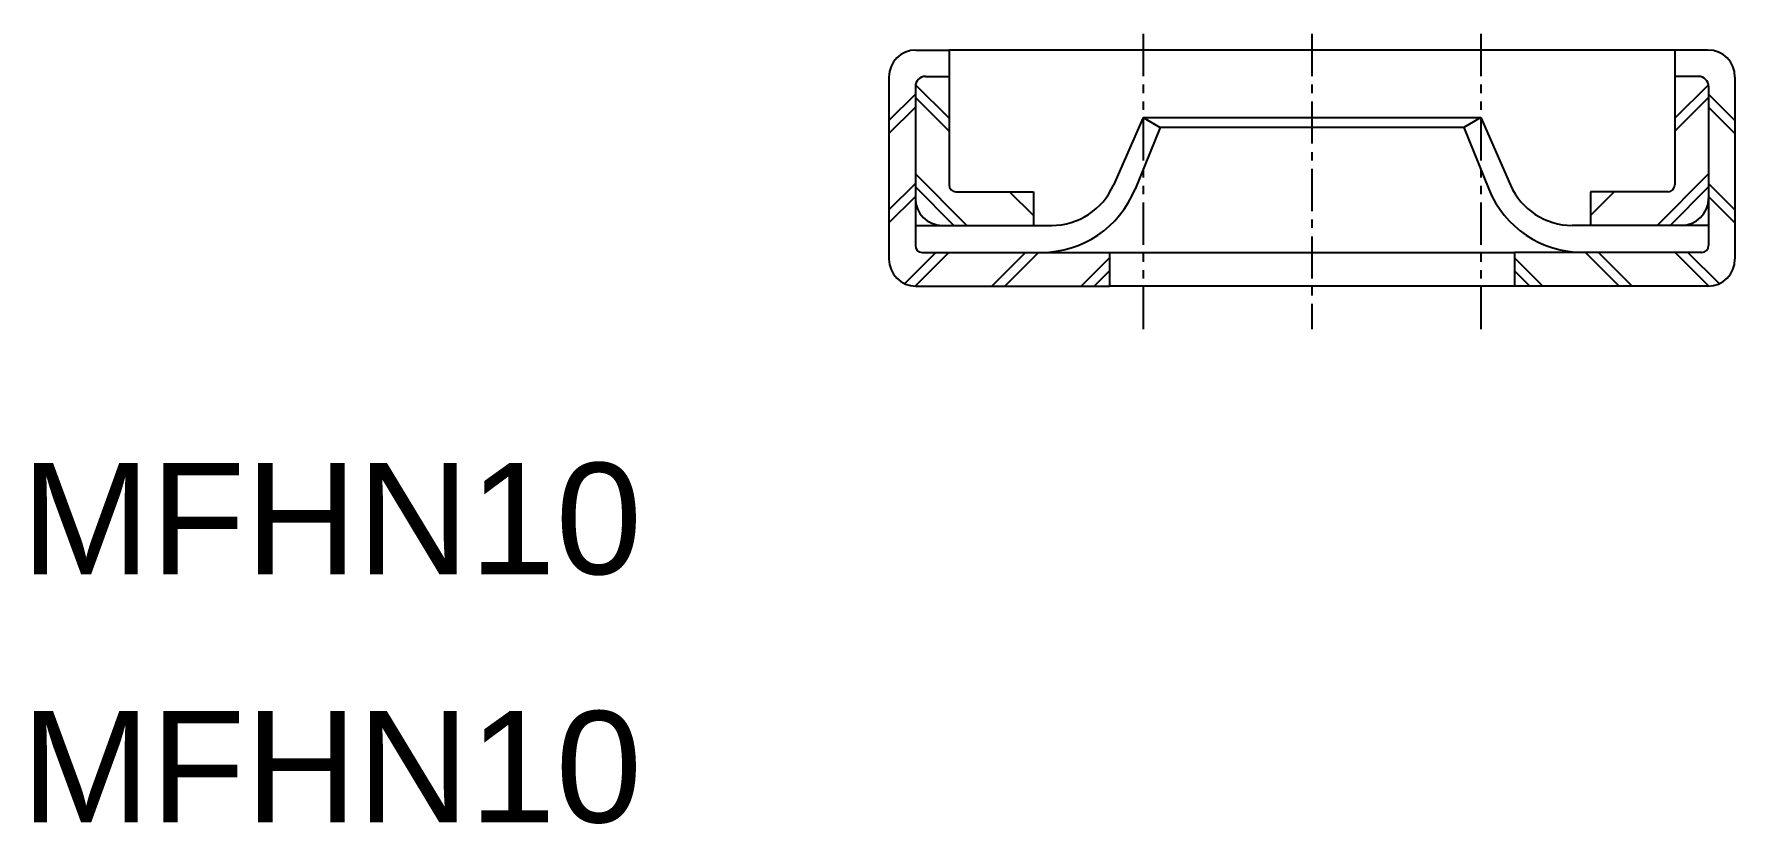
# Model space of a CAD drawing. Extents: x 393.2 to 443.5, y 572.1 to 595.6.
import ezdxf
from ezdxf.enums import TextEntityAlignment as Align

# ---------------------------------------------------------------- set-up
doc = ezdxf.new("R2010")
doc.units = 0
doc.linetypes.add('CENTER', pattern=[2, 1.25, -0.25, 0.25, -0.25])
doc.linetypes.add('PHANTOM', pattern=[2.5, 1.25, -0.25, 0.25, -0.25, 0.25, -0.25])
doc.layers.get('0').update_dxf_attribs({"linetype": 'CONTINUOUS'})
doc.layers.add('CENTER', color=1, linetype='CENTER')

msp = doc.modelspace()

# ---------------------------------------------------------------- linework, layer by layer
at = {"color": 3, "linetype": 'PHANTOM'}
for p, q in [((426.01, 595.552), (426.01, 586.798)), ((436.01, 595.552), (436.01, 586.798))]:
    msp.add_line(p, q, dxfattribs=at)
at = {"color": 7, "linetype": 'CONTINUOUS'}
for p, q in [((419.278, 595.077), (420.26, 595.077)), ((420.26, 595.077), (420.26, 594.294)), ((442.743, 595.077), (441.76, 595.077)), ((441.76, 595.077), (441.76, 594.294)), ((418.478, 594.277), (418.478, 588.877)), ((419.56, 594.294), (420.26, 594.294)), ((420.26, 594.294), (420.26, 591.077)), ((441.76, 594.294), (441.76, 591.077)), ((442.46, 594.294), (441.76, 594.294)), ((443.543, 594.277), (443.543, 588.877)), ((419.26, 593.994), (419.26, 589.277)), ((442.76, 593.994), (442.76, 589.277)), ((426.01, 593.077), (425.131, 591.073)), ((426.51, 592.777), (425.77, 590.95)), ((426.01, 593.077), (426.51, 592.777)), ((436.01, 593.077), (435.51, 592.777)), ((435.51, 592.777), (436.251, 590.95)), ((436.01, 593.077), (436.89, 591.073)), ((420.46, 590.877), (422.76, 590.877)), ((422.76, 590.877), (422.76, 589.877)), ((441.56, 590.877), (439.26, 590.877)), ((439.26, 590.877), (439.26, 589.877)), ((419.26, 589.877), (423.299, 589.877)), ((442.76, 589.877), (438.721, 589.877)), ((419.46, 589.077), (425.01, 589.077)), ((425.01, 589.077), (425.01, 588.077)), ((437.01, 589.077), (437.01, 588.077)), ((442.56, 589.077), (437.01, 589.077)), ((419.278, 588.077), (425.01, 588.077)), ((442.743, 588.077), (437.01, 588.077))]:
    msp.add_line(p, q, dxfattribs=at)
for p, q in [((441.76, 595.077), (420.26, 595.077)), ((426.01, 593.077), (436.01, 593.077)), ((435.51, 592.777), (426.51, 592.777)), ((425.01, 589.077), (437.01, 589.077)), ((437.01, 588.077), (425.01, 588.077))]:
    msp.add_line(p, q)
at = {"color": 3, "linetype": 'CONTINUOUS'}
for p, q in [((418.478, 592.987), (419.26, 593.769)), ((420.26, 592.67), (419.26, 593.67)), ((420.26, 593.054), (419.265, 594.049)), ((441.76, 593.054), (442.755, 594.049)), ((441.76, 592.67), (442.76, 593.67)), ((443.543, 592.987), (442.76, 593.769)), ((418.478, 592.603), (419.26, 593.385)), ((443.543, 592.603), (442.76, 593.385)), ((418.478, 590.335), (419.26, 591.118)), ((420.786, 589.877), (419.26, 591.402)), ((441.235, 589.877), (442.76, 591.402)), ((443.543, 590.335), (442.76, 591.118)), ((418.478, 589.951), (419.26, 590.734)), ((420.402, 589.877), (419.26, 591.018)), ((422.76, 590.17), (422.054, 590.877)), ((439.26, 590.17), (439.967, 590.877)), ((441.619, 589.877), (442.76, 591.018)), ((443.543, 589.951), (442.76, 590.734)), ((418.944, 588.15), (419.871, 589.077)), ((419.255, 588.077), (420.255, 589.077)), ((421.523, 588.077), (422.523, 589.077)), ((421.907, 588.077), (422.907, 589.077)), ((424.174, 588.077), (425.01, 588.913)), ((437.846, 588.077), (437.01, 588.913)), ((440.114, 588.077), (439.114, 589.077)), ((440.498, 588.077), (439.498, 589.077)), ((442.765, 588.077), (441.766, 589.077)), ((443.077, 588.15), (442.15, 589.077)), ((424.558, 588.077), (425.01, 588.529)), ((437.462, 588.077), (437.01, 588.529))]:
    msp.add_line(p, q, dxfattribs=at)
at = {"color": 7, "linetype": 'CONTINUOUS'}
for centre, radius, start, end in [((419.278, 594.277), 0.8, 90, 180), ((442.743, 594.277), 0.8, 0, 90), ((419.56, 593.994), 0.3, 90, 180), ((442.46, 593.994), 0.3, 0, 90), ((420.06, 590.677), 0.8, 180, 270), ((420.46, 591.077), 0.2, 180, 270), ((422.989, 592.077), 3, 270, 337.9321), ((423.299, 591.877), 2, 270, 336.3025), ((439.031, 592.077), 3, 202.0679, 270), ((438.721, 591.877), 2, 203.6975, 270), ((441.56, 591.077), 0.2, 270, 0), ((441.96, 590.677), 0.8, 270, 0), ((419.46, 589.277), 0.2, 180, 270), ((442.56, 589.277), 0.2, 270, 360), ((419.278, 588.877), 0.8, 180, 270), ((442.743, 588.877), 0.8, 270, 0)]:
    msp.add_arc(centre, radius, start, end, dxfattribs=at)
at = {"layer": 'CENTER', "color": 1, "linetype": 'CENTER'}
msp.add_line((431.01, 595.552), (431.01, 586.798), dxfattribs=at)

# ---------------------------------------------------------------- texts
at = {"color": 7, "linetype": 'CONTINUOUS', "width": 1.041667}
for p in [(392.773, 578.547), (392.773, 571.187)]:
    msp.add_text('MFHN10', height=3.3, dxfattribs=at).set_placement(p, align=Align.BOTTOM_LEFT)

doc.saveas('drawing.dxf')
